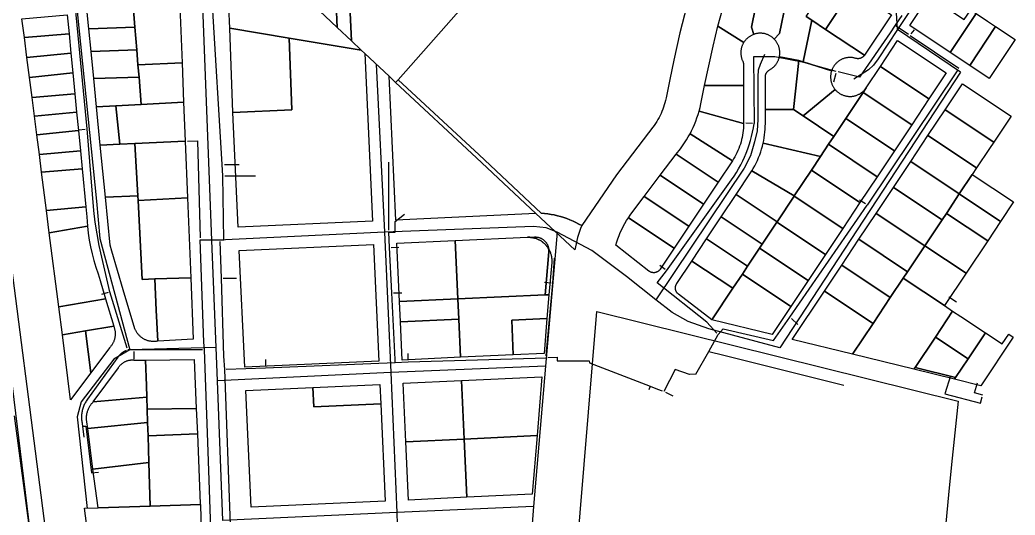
# Model space of a CAD drawing. Extents: x 1876309 to 1899261, y 443723 to 466661.
# Drawn here: x 1892107 to 1894663, y 448029 to 449301 of the extents above; entities that cross this region are included whole.
import ezdxf

# ---------------------------------------------------------------- set-up
doc = ezdxf.new("R2010")
doc.units = 0
doc.header["$MEASUREMENT"] = 0
for name, color, linetype in [('Parcels', 31, 'Continuous'), ('Roads', 7, 'Continuous'), ('Waterlines', 5, 'Continuous')]:
    doc.layers.add(name, color=color, linetype=linetype)

msp = doc.modelspace()

# ---------------------------------------------------------------- linework, layer by layer
at = {"layer": 'Parcels'}
for points in [[(1892958.5, 449246.7), (1892921.8, 449281.3), (1892918.9, 449341.3), (1892892.3, 449903.1), (1892889.4, 449965.4), (1892880.2, 450160.2), (1892916.4, 450135.8), (1892935.7, 449726.2), (1892936.5, 449710.5), (1892937, 449699.9), (1892958.5, 449246.7)], [(1893071.9, 449139.7), (1893055.3, 449156), (1892992.5, 449214.7), (1892983.7, 449223), (1892958.5, 449246.7), (1892937, 449699.9), (1892979.2, 449685.2), (1893115, 449557), (1893204.6, 449472.4), (1893292.1, 449389.5), (1893078.7, 449147), (1893071.9, 449139.7)], [(1892921.8, 449281.3), (1892633.1, 449553.8), (1892622.6, 449563.7), (1892619.8, 449623.6), (1892918.9, 449341.3), (1892921.8, 449281.3)], [(1892958.5, 449246.7), (1892983.7, 449223), (1892798.2, 449253.8), (1892646.1, 449279.1), (1892633.1, 449553.8), (1892921.8, 449281.3), (1892958.5, 449246.7)], [(1892513.2, 449437.9), (1892523.2, 449190.3), (1892410.1, 449184.8), (1892407, 449223.5), (1892402.2, 449281.9), (1892393.9, 449384.2), (1892389.9, 449432.9), (1892513.2, 449437.9)], [(1894141, 449299.7), (1894126.4, 449309.4), (1894195.7, 449413.5), (1894245.6, 449380.3), (1894176.4, 449276.2), (1894141, 449299.7)], [(1892393.9, 449384.2), (1892402.2, 449281.9), (1892284, 449277.3), (1892273.9, 449380.4), (1892393.9, 449384.2)], [(1894176.4, 449276.2), (1894245.6, 449380.3), (1894345.5, 449313.8), (1894276.4, 449209.9), (1894176.4, 449276.2)], [(1894442.6, 449361.2), (1894532.6, 449301.4), (1894549.2, 449326.4), (1894563.3, 449317), (1894496.8, 449216.9), (1894392.7, 449286.2), (1894442.6, 449361.2)], [(1892233, 449264.5), (1892118.3, 449255), (1892112.1, 449303.2), (1892228.3, 449313.9), (1892233, 449264.5)], [(1894592.5, 449297.6), (1894613.3, 449283.7), (1894546.7, 449183.7), (1894496.8, 449216.9), (1894563.3, 449317), (1894592.5, 449297.6)], [(1892402.2, 449281.9), (1892407, 449223.5), (1892289.6, 449219.7), (1892284, 449277.3), (1892402.2, 449281.9)], [(1892798.2, 449253.8), (1892805, 449069.7), (1892654.1, 449062.7), (1892646.1, 449279.1), (1892798.2, 449253.8)], [(1893899.9, 449284.4), (1893966.4, 449242.7), (1893965.5, 449241.3), (1893964.7, 449239.8), (1893963.9, 449238.3), (1893963.1, 449236.8), (1893962.5, 449235.3), (1893961.8, 449233.7), (1893961.3, 449232.1), (1893960.7, 449230.5), (1893960.3, 449228.9), (1893959.9, 449227.2), (1893959.5, 449225.6), (1893959.2, 449223.9), (1893959, 449222.3), (1893958.8, 449220.6), (1893958.7, 449218.9), (1893958.6, 449217.2), (1893958.6, 449215.5), (1893958.7, 449213.8), (1893958.8, 449212.2), (1893959, 449210.5), (1893959.2, 449208.8), (1893959.5, 449207.1), (1893959.8, 449205.5), (1893960.2, 449203.8), (1893960.7, 449202.2), (1893961.2, 449200.6), (1893961.7, 449199), (1893962.3, 449197.4), (1893963, 449195.9), (1893963.7, 449194.4), (1893964, 449193.7), (1893964.3, 449193.1), (1893964.5, 449192.5), (1893964.8, 449191.8), (1893965, 449191.1), (1893965.1, 449190.5), (1893965.3, 449189.8), (1893965.4, 449189.1), (1893965.5, 449188.4), (1893965.6, 449187.7), (1893965.7, 449187), (1893965.7, 449186.3), (1893965.7, 449185.7), (1893965.7, 449132.1), (1893865.7, 449132.1), (1893876.1, 449182.4), (1893887.4, 449233.5), (1893899.9, 449284.4)], [(1894176.4, 449276.2), (1894276.4, 449209.9), (1894276, 449209.3), (1894275.6, 449208.8), (1894275.2, 449208.2), (1894274.7, 449207.7), (1894274.3, 449207.2), (1894273.8, 449206.7), (1894273.3, 449206.2), (1894272.8, 449205.7), (1894272.2, 449205.3), (1894271.7, 449204.9), (1894271.1, 449204.5), (1894270.5, 449204.1), (1894269.9, 449203.7), (1894269.3, 449203.4), (1894268.7, 449203.1), (1894268.1, 449202.8), (1894267.5, 449202.5), (1894266.8, 449202.2), (1894266.2, 449202), (1894265.5, 449201.8), (1894264.8, 449201.6), (1894264.2, 449201.4), (1894263.5, 449201.3), (1894262.8, 449201.2), (1894262.1, 449201.1), (1894261.4, 449201), (1894260.7, 449201), (1894260, 449201), (1894259.4, 449201), (1894258.7, 449201), (1894258, 449201), (1894257.3, 449201.1), (1894256.6, 449201.2), (1894255.9, 449201.3), (1894255.2, 449201.5), (1894254.6, 449201.6), (1894253.9, 449201.8), (1894252.2, 449202.3), (1894250.6, 449202.7), (1894248.9, 449203.1), (1894247.2, 449203.4), (1894245.5, 449203.6), (1894243.7, 449203.8), (1894242, 449204), (1894240.3, 449204), (1894238.6, 449204), (1894236.8, 449204), (1894235.1, 449203.9), (1894233.4, 449203.7), (1894231.7, 449203.5), (1894230, 449203.2), (1894228.3, 449202.8), (1894226.6, 449202.4), (1894225, 449201.9), (1894223.3, 449201.4), (1894221.7, 449200.8), (1894220.1, 449200.2), (1894218.5, 449199.5), (1894216.9, 449198.8), (1894215.4, 449198), (1894213.9, 449197.1), (1894212.4, 449196.2), (1894211, 449195.3), (1894209.6, 449194.3), (1894208.2, 449193.2), (1894206.9, 449192.1), (1894205.6, 449191), (1894204.3, 449189.8), (1894203.1, 449188.6), (1894201.9, 449187.3), (1894200.8, 449186), (1894199.7, 449184.6), (1894198.7, 449183.2), (1894197.7, 449181.8), (1894196.8, 449180.4), (1894195.9, 449178.9), (1894195, 449177.4), (1894194.3, 449175.8), (1894193.5, 449174.3), (1894192.9, 449172.7), (1894192.2, 449171.1), (1894191.7, 449169.4), (1894119, 449193), (1894141, 449299.7), (1894176.4, 449276.2)], [(1894546.7, 449183.7), (1894613.3, 449283.7), (1894663.2, 449250.5), (1894596.7, 449150.4), (1894546.7, 449183.7)], [(1892237.9, 449214.8), (1892124.8, 449203.8), (1892118.3, 449255), (1892233, 449264.5), (1892237.9, 449214.8)], [(1892983.7, 449223), (1892992.5, 449214.7), (1893012.3, 448783.9), (1892667.7, 448768), (1892654.1, 449062.7), (1892805, 449069.7), (1892798.2, 449253.8), (1892983.7, 449223)], [(1894442, 449097.7), (1894317.1, 449180.8), (1894361.4, 449247.4), (1894486.3, 449164.3), (1894442, 449097.7)], [(1892242.7, 449164.6), (1892131.4, 449152.5), (1892124.8, 449203.8), (1892237.9, 449214.8), (1892242.7, 449164.6)], [(1892410.1, 449184.8), (1892412.7, 449153.6), (1892296.5, 449150.1), (1892289.6, 449219.7), (1892407, 449223.5), (1892410.1, 449184.8)], [(1894057.7, 449205.9), (1894107.6, 449196.7), (1894093.7, 449070.7), (1894021.7, 449070.7), (1894021.7, 449154.4), (1894021.7, 449155.1), (1894021.8, 449155.8), (1894021.8, 449156.5), (1894021.9, 449157.2), (1894022, 449157.9), (1894022.2, 449158.6), (1894022.3, 449159.3), (1894022.5, 449159.9), (1894022.7, 449160.6), (1894022.9, 449161.3), (1894023.2, 449161.9), (1894023.4, 449162.6), (1894023.7, 449163.2), (1894024.1, 449163.8), (1894024.4, 449164.4), (1894024.8, 449165), (1894025.1, 449165.6), (1894025.5, 449166.2), (1894026, 449166.7), (1894026.4, 449167.3), (1894026.8, 449167.8), (1894027.3, 449168.3), (1894027.8, 449168.8), (1894028.3, 449169.3), (1894028.8, 449169.7), (1894029.4, 449170.2), (1894029.9, 449170.6), (1894030.5, 449171), (1894031.1, 449171.4), (1894031.7, 449171.7), (1894032.3, 449172.1), (1894033.8, 449172.9), (1894035.3, 449173.8), (1894036.8, 449174.8), (1894038.2, 449175.8), (1894039.6, 449176.8), (1894041, 449177.9), (1894042.3, 449179.1), (1894043.5, 449180.3), (1894044.8, 449181.5), (1894046, 449182.8), (1894047.1, 449184.1), (1894048.2, 449185.5), (1894049.2, 449186.9), (1894050.2, 449188.3), (1894051.2, 449189.8), (1894052.1, 449191.3), (1894052.9, 449192.8), (1894053.7, 449194.3), (1894054.4, 449195.9), (1894055.1, 449197.5), (1894055.7, 449199.2), (1894056.3, 449200.8), (1894056.8, 449202.5), (1894057.3, 449204.2), (1894057.7, 449205.9)], [(1892523.2, 449190.3), (1892527.3, 449089.5), (1892418.4, 449083.7), (1892412.7, 449153.6), (1892410.1, 449184.8), (1892523.2, 449190.3)], [(1894093.7, 449070.7), (1894107.6, 449196.7), (1894119, 449193), (1894191.7, 449169.4), (1894191.2, 449167.8), (1894190.7, 449166.1), (1894190.3, 449164.4), (1894190, 449162.7), (1894189.7, 449161), (1894189.5, 449159.3), (1894189.4, 449157.5), (1894189.3, 449155.8), (1894189.3, 449154.1), (1894189.3, 449152.4), (1894189.4, 449150.6), (1894189.5, 449148.9), (1894189.7, 449147.2), (1894190, 449145.5), (1894190.3, 449143.8), (1894190.7, 449142.1), (1894191.1, 449140.4), (1894191.7, 449138.7), (1894192.2, 449137.1), (1894192.8, 449135.5), (1894193.5, 449133.9), (1894194.2, 449132.3), (1894195, 449130.8), (1894195.8, 449129.2), (1894196.7, 449127.7), (1894197.7, 449126.3), (1894198.6, 449124.9), (1894199.7, 449123.5), (1894200.8, 449122.1), (1894118.7, 449054.1), (1894093.7, 449070.7)], [(1894280.9, 449126.3), (1894317.1, 449180.8), (1894442, 449097.7), (1894397.7, 449031.1), (1894272.8, 449114.2), (1894280.9, 449126.3)], [(1892248, 449110.4), (1892137.9, 449101), (1892131.4, 449152.5), (1892242.7, 449164.6), (1892248, 449110.4)], [(1892418.4, 449083.7), (1892353.5, 449080.2), (1892303.6, 449077.5), (1892296.5, 449150.1), (1892412.7, 449153.6), (1892418.4, 449083.7)], [(1893071.9, 449139.7), (1893279.4, 448946.3), (1893432.5, 448803.2), (1893072.3, 448786.6), (1893055.3, 449156), (1893071.9, 449139.7)], [(1893078.7, 449147), (1893286.3, 448953.6), (1893445.9, 448804.3), (1893454.3, 448803.6), (1893462.7, 448802.5), (1893471.1, 448801.1), (1893479.4, 448799.5), (1893487.6, 448797.6), (1893495.8, 448795.4), (1893503.9, 448792.9), (1893511.9, 448790.1), (1893519.8, 448787), (1893527.6, 448783.7), (1893535.2, 448780.2), (1893542.8, 448776.3), (1893550.2, 448772.2), (1893547.1, 448764.7), (1893544.2, 448757), (1893541.7, 448749.3), (1893539.3, 448741.5), (1893537.2, 448733.6), (1893535.4, 448725.6), (1893533.9, 448717.6), (1893532.6, 448709.6), (1893432.5, 448803.2), (1893279.4, 448946.3), (1893071.9, 449139.7), (1893078.7, 449147)], [(1893851.4, 449066), (1893853.9, 449075.5), (1893856, 449085.1), (1893865.7, 449132.1), (1893965.7, 449132.1), (1893965.7, 449034.2), (1893851.4, 449066)], [(1894197.8, 449001.4), (1894118.7, 449054.1), (1894200.8, 449122.1), (1894201.9, 449120.8), (1894203.1, 449119.5), (1894204.3, 449118.3), (1894205.5, 449117.1), (1894206.8, 449116), (1894208.1, 449114.9), (1894209.5, 449113.8), (1894210.9, 449112.8), (1894212.4, 449111.9), (1894213.8, 449111), (1894215.3, 449110.1), (1894216.8, 449109.3), (1894218.4, 449108.6), (1894220, 449107.9), (1894221.6, 449107.3), (1894223.2, 449106.7), (1894224.8, 449106.1), (1894226.5, 449105.7), (1894228.2, 449105.3), (1894229.9, 449104.9), (1894231.6, 449104.6), (1894233.3, 449104.4), (1894235, 449104.2), (1894236.7, 449104.1), (1894238.4, 449104), (1894240.2, 449104), (1894241.9, 449104.1), (1894243.6, 449104.2), (1894245.3, 449104.4), (1894247, 449104.6), (1894248.7, 449104.9), (1894250.4, 449105.3), (1894252.1, 449105.7), (1894253.7, 449106.2), (1894255.4, 449106.7), (1894257, 449107.3), (1894258.6, 449107.9), (1894260.2, 449108.6), (1894261.7, 449109.4), (1894263.3, 449110.2), (1894264.8, 449111), (1894266.2, 449111.9), (1894267.7, 449112.9), (1894269.1, 449113.9), (1894270.4, 449114.9), (1894271.8, 449116), (1894273.1, 449117.2), (1894274.3, 449118.4), (1894275.5, 449119.6), (1894276.7, 449120.9), (1894277.8, 449122.2), (1894278.9, 449123.5), (1894279.9, 449124.9), (1894280.9, 449126.3), (1894272.8, 449114.2), (1894228.5, 449047.6), (1894197.8, 449001.4)], [(1894608.5, 448986.9), (1894483.6, 449070), (1894527.9, 449136.6), (1894652.8, 449053.5), (1894608.5, 448986.9)], [(1892252.5, 449063.4), (1892144, 449053.1), (1892137.9, 449101), (1892248, 449110.4), (1892252.5, 449063.4)], [(1894353.4, 448964.5), (1894228.5, 449047.6), (1894272.8, 449114.2), (1894397.7, 449031.1), (1894353.4, 448964.5)], [(1892313.2, 448979.1), (1892303.6, 449077.5), (1892353.5, 449080.2), (1892363.2, 448981.4), (1892313.2, 448979.1)], [(1892418.4, 449083.7), (1892527.3, 449089.5), (1892531.4, 448989.1), (1892402.4, 448983.2), (1892363.2, 448981.4), (1892353.5, 449080.2), (1892418.4, 449083.7)], [(1892252.5, 449063.4), (1892257.1, 449016.2), (1892150.2, 449005.4), (1892144, 449053.1), (1892252.5, 449063.4)], [(1893828.2, 449008.1), (1893832.3, 449016), (1893836.1, 449024.1), (1893839.7, 449032.3), (1893843, 449040.6), (1893846.1, 449049), (1893848.9, 449057.5), (1893851.4, 449066), (1893965.7, 449034.2), (1893965.6, 449028.2), (1893965.3, 449022.3), (1893964.8, 449016.4), (1893964.1, 449010.5), (1893963.2, 449004.6), (1893962, 448998.8), (1893960.7, 448993), (1893959.2, 448987.3), (1893957.5, 448981.6), (1893955.6, 448975.9), (1893953.5, 448970.4), (1893951.2, 448964.9), (1893948.7, 448959.5), (1893946, 448954.2), (1893943.2, 448949), (1893940.1, 448943.9), (1893936.9, 448938.9), (1893828.2, 449008.1)], [(1894016.1, 448983.7), (1894017.6, 448990.8), (1894018.8, 448997.9), (1894019.9, 449005.1), (1894020.7, 449012.4), (1894021.3, 449019.6), (1894021.6, 449026.9), (1894021.7, 449034.2), (1894021.7, 449070.7), (1894093.7, 449070.7), (1894118.7, 449054.1), (1894197.8, 449001.4), (1894184.2, 448981), (1894163.7, 448950.1), (1894016.1, 448983.7)], [(1894197.8, 449001.4), (1894228.5, 449047.6), (1894353.4, 448964.5), (1894309.1, 448897.9), (1894184.2, 448981), (1894197.8, 449001.4)], [(1894597.4, 448970.3), (1894564.2, 448920.3), (1894439.3, 449003.4), (1894483.6, 449070), (1894608.5, 448986.9), (1894597.4, 448970.3)], [(1892262.1, 448964.6), (1892156.7, 448954.5), (1892150.2, 449005.4), (1892257.1, 449016.2), (1892262.1, 448964.6)], [(1893828.2, 449008.1), (1893936.9, 448938.9), (1893900.5, 448884.1), (1893793, 448955.6), (1893803.6, 448969.6), (1893809, 448977), (1893814.2, 448984.5), (1893819.1, 448992.2), (1893823.8, 449000.1), (1893828.2, 449008.1)], [(1894553.1, 448903.7), (1894519.9, 448853.7), (1894395, 448936.8), (1894439.3, 449003.4), (1894564.2, 448920.3), (1894553.1, 448903.7)], [(1892313.2, 448979.1), (1892363.2, 448981.4), (1892402.4, 448983.2), (1892409.5, 448848.7), (1892326.3, 448845.2), (1892313.2, 448979.1)], [(1892402.4, 448983.2), (1892531.4, 448989.1), (1892537.2, 448843.2), (1892410.2, 448836.8), (1892409.5, 448848.7), (1892402.4, 448983.2)], [(1894163.7, 448950.1), (1894139.9, 448914.3), (1894096.1, 448848.5), (1893986.7, 448912.7), (1893990.7, 448919.3), (1893994.4, 448926), (1893998, 448932.9), (1894001.3, 448939.8), (1894004.4, 448946.9), (1894007.2, 448954.1), (1894009.8, 448961.4), (1894012.1, 448968.7), (1894014.2, 448976.2), (1894016.1, 448983.7), (1894163.7, 448950.1)], [(1894163.7, 448950.1), (1894184.2, 448981), (1894309.1, 448897.9), (1894264.8, 448831.3), (1894139.9, 448914.3), (1894163.7, 448950.1)], [(1892262.1, 448964.6), (1892266.6, 448917.9), (1892162.4, 448909.3), (1892156.7, 448954.5), (1892262.1, 448964.6)], [(1893900.5, 448884.1), (1893862.8, 448827.5), (1893751.9, 448901.4), (1893793, 448955.6), (1893900.5, 448884.1)], [(1894486.7, 448803.7), (1894475.6, 448787.1), (1894350.7, 448870.2), (1894395, 448936.8), (1894519.9, 448853.7), (1894486.7, 448803.7)], [(1892266.6, 448917.9), (1892276, 448820.6), (1892174.9, 448811.4), (1892162.4, 448909.3), (1892266.6, 448917.9)], [(1893862.8, 448827.5), (1893825.2, 448770.9), (1893710.7, 448847.1), (1893751.9, 448901.4), (1893862.8, 448827.5)], [(1893946.4, 448852), (1893983.6, 448907.9), (1893986.7, 448912.7), (1894096.1, 448848.5), (1894095.6, 448847.7), (1894051.8, 448781.9), (1893946.4, 448852)], [(1894264.8, 448831.3), (1894220.4, 448764.7), (1894095.6, 448847.7), (1894096.1, 448848.5), (1894139.9, 448914.3), (1894264.8, 448831.3)], [(1894626, 448783.1), (1894519.9, 448853.7), (1894553.1, 448903.7), (1894659.3, 448833), (1894626, 448783.1)], [(1894431.3, 448720.5), (1894306.4, 448803.6), (1894350.7, 448870.2), (1894475.6, 448787.1), (1894431.3, 448720.5)], [(1892460.7, 448475.5), (1892458.9, 448475.2), (1892457.1, 448474.9), (1892455.3, 448474.7), (1892453.5, 448474.6), (1892451.7, 448474.5), (1892449.9, 448474.5), (1892448.1, 448474.5), (1892446.3, 448474.7), (1892444.5, 448474.8), (1892442.7, 448475.1), (1892440.9, 448475.4), (1892439.2, 448475.7), (1892437.4, 448476.2), (1892435.7, 448476.6), (1892433.9, 448477.2), (1892432.2, 448477.8), (1892430.5, 448478.5), (1892428.9, 448479.2), (1892427.2, 448480), (1892425.6, 448480.8), (1892424.1, 448481.7), (1892422.5, 448482.6), (1892421, 448483.6), (1892419.5, 448484.7), (1892418.1, 448485.8), (1892416.7, 448486.9), (1892415.4, 448488.1), (1892414, 448489.4), (1892412.8, 448490.7), (1892411.5, 448492), (1892410.4, 448493.4), (1892409.2, 448494.8), (1892408.2, 448496.2), (1892407.1, 448497.7), (1892406.2, 448499.3), (1892405.2, 448500.8), (1892404.4, 448502.4), (1892403.6, 448504), (1892402.8, 448505.7), (1892402.1, 448507.3), (1892372.3, 448607.6), (1892342.9, 448706.8), (1892338.4, 448722), (1892326.3, 448845.2), (1892409.5, 448848.7), (1892410.2, 448836.8), (1892421, 448634.2), (1892453.2, 448635.3), (1892457, 448555.4), (1892460.7, 448475.5)], [(1892537.2, 448843.2), (1892545.5, 448638.4), (1892453.2, 448635.3), (1892421, 448634.2), (1892410.2, 448836.8), (1892537.2, 448843.2)], [(1893787.5, 448714.3), (1893669.9, 448792.5), (1893674.1, 448798.7), (1893678.6, 448804.7), (1893710.7, 448847.1), (1893825.2, 448770.9), (1893787.5, 448714.3)], [(1893908.2, 448794.6), (1893946.4, 448852), (1894051.8, 448781.9), (1894051.2, 448781.1), (1894013.6, 448724.5), (1893908.2, 448794.6)], [(1894176.1, 448698.1), (1894051.2, 448781.1), (1894051.8, 448781.9), (1894095.6, 448847.7), (1894220.4, 448764.7), (1894176.1, 448698.1)], [(1894592.8, 448733.1), (1894486.7, 448803.7), (1894519.9, 448853.7), (1894626, 448783.1), (1894592.8, 448733.1)], [(1892276, 448820.6), (1892278.5, 448794.6), (1892279.3, 448782.7), (1892280.3, 448770.8), (1892182.3, 448754), (1892174.9, 448811.4), (1892276, 448820.6)], [(1893669.9, 448792.5), (1893787.5, 448714.3), (1893751.5, 448660.2), (1893751.1, 448659.6), (1893750.7, 448659.1), (1893750.3, 448658.5), (1893749.8, 448658), (1893749.4, 448657.5), (1893748.9, 448657), (1893748.4, 448656.5), (1893747.9, 448656.1), (1893747.4, 448655.6), (1893746.8, 448655.2), (1893746.3, 448654.8), (1893745.7, 448654.4), (1893745.1, 448654.1), (1893744.5, 448653.7), (1893743.9, 448653.4), (1893743.3, 448653.1), (1893742.7, 448652.8), (1893742, 448652.6), (1893741.4, 448652.3), (1893740.7, 448652.1), (1893740.1, 448651.9), (1893739.4, 448651.8), (1893738.7, 448651.6), (1893738.1, 448651.5), (1893737.4, 448651.4), (1893736.7, 448651.3), (1893736, 448651.3), (1893735.3, 448651.3), (1893734.6, 448651.2), (1893734, 448651.3), (1893733.3, 448651.3), (1893732.6, 448651.4), (1893731.9, 448651.5), (1893731.2, 448651.6), (1893730.6, 448651.7), (1893729.9, 448651.9), (1893729.2, 448652.1), (1893728.6, 448652.3), (1893727.9, 448652.5), (1893727.3, 448652.7), (1893726.7, 448653), (1893726, 448653.3), (1893725.4, 448653.6), (1893724.8, 448654), (1893724.2, 448654.3), (1893723.7, 448654.7), (1893723.1, 448655.1), (1893722.5, 448655.5), (1893637.5, 448721.9), (1893640, 448730.2), (1893642.7, 448738.5), (1893645.8, 448746.6), (1893649.1, 448754.6), (1893652.8, 448762.4), (1893656.7, 448770.2), (1893660.8, 448777.8), (1893665.2, 448785.2), (1893669.9, 448792.5)], [(1894006.9, 448714.5), (1893975.9, 448667.9), (1893870.5, 448738), (1893908.2, 448794.6), (1894013.6, 448724.5), (1894006.9, 448714.5)], [(1894387, 448653.9), (1894262.1, 448737), (1894306.4, 448803.6), (1894431.3, 448720.5), (1894387, 448653.9)], [(1894475.6, 448787.1), (1894486.7, 448803.7), (1894592.8, 448733.1), (1894537.4, 448649.9), (1894431.3, 448720.5), (1894475.6, 448787.1)], [(1892326.9, 448584.5), (1892206.5, 448563.9), (1892182.3, 448754), (1892280.3, 448770.8), (1892282.4, 448753), (1892285.1, 448735.2), (1892288.5, 448717.6), (1892292.4, 448700.1), (1892297, 448682.7), (1892302.1, 448665.5), (1892307.9, 448648.5), (1892313.1, 448631), (1892326.9, 448584.5)], [(1894131.8, 448631.4), (1894006.9, 448714.5), (1894013.6, 448724.5), (1894051.2, 448781.1), (1894176.1, 448698.1), (1894131.8, 448631.4)], [(1893465.2, 448712.1), (1893465.3, 448710.9), (1893465.4, 448709.8), (1893465.4, 448708.6), (1893465.4, 448707.4), (1893465.4, 448706.2), (1893465.3, 448705), (1893455.8, 448594.1), (1893231.7, 448583.8), (1893224.9, 448733.6), (1893410.4, 448742.1), (1893412.4, 448742.2), (1893414.5, 448742.2), (1893416.5, 448742.1), (1893418.6, 448741.9), (1893420.6, 448741.7), (1893422.7, 448741.4), (1893424.7, 448741.1), (1893426.7, 448740.6), (1893428.7, 448740.1), (1893430.7, 448739.6), (1893432.6, 448738.9), (1893434.5, 448738.2), (1893436.4, 448737.5), (1893438.3, 448736.7), (1893440.2, 448735.8), (1893442, 448734.8), (1893443.8, 448733.8), (1893445.5, 448732.7), (1893447.2, 448731.6), (1893448.9, 448730.4), (1893450.5, 448729.1), (1893452.1, 448727.8), (1893453.6, 448726.5), (1893455.1, 448725.1), (1893456.6, 448723.6), (1893458, 448722.1), (1893459.3, 448720.5), (1893460.6, 448718.9), (1893461.8, 448717.3), (1893463, 448715.6), (1893464.1, 448713.9), (1893465.2, 448712.1)], [(1893410.4, 448742.1), (1893428.8, 448743), (1893430, 448743), (1893431.2, 448743), (1893432.4, 448743), (1893433.7, 448742.9), (1893434.9, 448742.7), (1893436.1, 448742.5), (1893437.3, 448742.3), (1893438.5, 448742.1), (1893439.7, 448741.8), (1893440.8, 448741.4), (1893442, 448741), (1893443.1, 448740.6), (1893444.3, 448740.1), (1893445.4, 448739.6), (1893446.5, 448739.1), (1893447.5, 448738.5), (1893448.6, 448737.9), (1893449.6, 448737.3), (1893450.6, 448736.6), (1893451.6, 448735.8), (1893452.6, 448735.1), (1893453.5, 448734.3), (1893454.4, 448733.5), (1893455.3, 448732.6), (1893456.1, 448731.7), (1893456.9, 448730.8), (1893457.7, 448729.9), (1893458.5, 448728.9), (1893459.2, 448727.9), (1893459.9, 448726.9), (1893460.5, 448725.9), (1893461.1, 448724.8), (1893461.7, 448723.7), (1893462.2, 448722.6), (1893462.7, 448721.5), (1893463.1, 448720.4), (1893463.5, 448719.2), (1893463.9, 448718.1), (1893464.2, 448716.9), (1893464.5, 448715.7), (1893464.8, 448714.5), (1893465, 448713.3), (1893465.2, 448712.1), (1893464.1, 448713.9), (1893463, 448715.6), (1893461.8, 448717.3), (1893460.6, 448718.9), (1893459.3, 448720.5), (1893458, 448722.1), (1893456.6, 448723.6), (1893455.1, 448725.1), (1893453.6, 448726.5), (1893452.1, 448727.8), (1893450.5, 448729.1), (1893448.9, 448730.4), (1893447.2, 448731.6), (1893445.5, 448732.7), (1893443.8, 448733.8), (1893442, 448734.8), (1893440.2, 448735.8), (1893438.3, 448736.7), (1893436.4, 448737.5), (1893434.5, 448738.2), (1893432.6, 448738.9), (1893430.7, 448739.6), (1893428.7, 448740.1), (1893426.7, 448740.6), (1893424.7, 448741.1), (1893422.7, 448741.4), (1893420.6, 448741.7), (1893418.6, 448741.9), (1893416.5, 448742.1), (1893414.5, 448742.2), (1893412.4, 448742.2), (1893410.4, 448742.1)], [(1893015.1, 448723.9), (1893028.9, 448424.3), (1892684.2, 448408.4), (1892670.4, 448708.1), (1893015.1, 448723.9)], [(1893224.9, 448733.6), (1893231.7, 448583.8), (1893081.9, 448576.9), (1893075, 448726.7), (1893224.9, 448733.6)], [(1893962.6, 448647.9), (1893938.2, 448611.2), (1893832.8, 448681.3), (1893870.5, 448738), (1893975.9, 448667.9), (1893962.6, 448647.9)], [(1893975.9, 448667.9), (1894006.9, 448714.5), (1894131.8, 448631.4), (1894087.5, 448564.8), (1893962.6, 448647.9), (1893975.9, 448667.9)], [(1894375.9, 448637.2), (1894342.7, 448587.3), (1894217.8, 448670.4), (1894262.1, 448737), (1894387, 448653.9), (1894375.9, 448637.2)], [(1894387, 448653.9), (1894431.3, 448720.5), (1894537.4, 448649.9), (1894482, 448566.6), (1894375.9, 448637.2), (1894387, 448653.9)], [(1893465.2, 448712.1), (1893466.1, 448710.3), (1893467.1, 448708.5), (1893467.9, 448706.7), (1893468.7, 448704.8), (1893469.4, 448703), (1893470.1, 448701), (1893470.7, 448699.1), (1893471.2, 448697.2), (1893471.7, 448695.2), (1893472.1, 448693.2), (1893472.5, 448691.2), (1893472.7, 448689.2), (1893472.9, 448687.2), (1893473.1, 448685.2), (1893473.1, 448683.2), (1893473.1, 448681.1), (1893473.1, 448679.1), (1893472.9, 448677.1), (1893465.9, 448594.5), (1893455.8, 448594.1), (1893465.3, 448705), (1893465.4, 448706.2), (1893465.4, 448707.4), (1893465.4, 448708.6), (1893465.4, 448709.8), (1893465.3, 448710.9), (1893465.2, 448712.1)], [(1893832.8, 448681.3), (1893938.2, 448611.2), (1893884.2, 448530), (1893798.4, 448596.2), (1893797.9, 448596.7), (1893797.4, 448597.1), (1893796.8, 448597.6), (1893796.4, 448598.1), (1893795.9, 448598.6), (1893795.4, 448599.1), (1893795, 448599.6), (1893794.6, 448600.2), (1893794.2, 448600.8), (1893793.8, 448601.4), (1893793.4, 448601.9), (1893793.1, 448602.6), (1893792.8, 448603.2), (1893792.5, 448603.8), (1893792.2, 448604.4), (1893792, 448605.1), (1893791.7, 448605.7), (1893791.5, 448606.4), (1893791.3, 448607.1), (1893791.2, 448607.8), (1893791, 448608.4), (1893790.9, 448609.1), (1893790.8, 448609.8), (1893790.8, 448610.5), (1893790.7, 448611.2), (1893790.7, 448611.9), (1893790.7, 448612.6), (1893790.8, 448613.3), (1893790.8, 448614), (1893790.9, 448614.7), (1893791, 448615.4), (1893791.1, 448616), (1893791.3, 448616.7), (1893791.5, 448617.4), (1893791.7, 448618.1), (1893791.9, 448618.7), (1893792.1, 448619.4), (1893792.4, 448620), (1893792.7, 448620.6), (1893793, 448621.3), (1893793.3, 448621.9), (1893793.7, 448622.5), (1893794.1, 448623.1), (1893832.8, 448681.3)], [(1894298.3, 448520.7), (1894173.5, 448603.7), (1894217.8, 448670.4), (1894342.7, 448587.3), (1894298.3, 448520.7)], [(1892460.7, 448475.5), (1892457, 448555.4), (1892453.2, 448635.3), (1892545.5, 448638.4), (1892551.9, 448480.7), (1892460.7, 448475.5)], [(1893962.6, 448647.9), (1894087.5, 448564.8), (1894039.1, 448492.1), (1893884.2, 448530), (1893938.2, 448611.2), (1893962.6, 448647.9)], [(1894406.2, 448407.5), (1894403.3, 448403.1), (1894245.7, 448441.6), (1894298.3, 448520.7), (1894342.7, 448587.3), (1894375.9, 448637.2), (1894482, 448566.6), (1894502.8, 448552.8), (1894458.6, 448486.1), (1894406.2, 448407.5)], [(1893234.1, 448531.8), (1893231.7, 448583.8), (1893455.8, 448594.1), (1893465.9, 448594.5), (1893460.7, 448533.2), (1893370.1, 448529), (1893374.1, 448440.1), (1893238.6, 448433.9), (1893234.1, 448531.8)], [(1894245.7, 448441.6), (1894090.8, 448479.5), (1894173.5, 448603.7), (1894298.3, 448520.7), (1894245.7, 448441.6)], [(1892347.8, 448514), (1892275, 448501.6), (1892215.8, 448491.4), (1892206.5, 448563.9), (1892326.9, 448584.5), (1892347.8, 448514)], [(1893084.3, 448524.9), (1893081.9, 448576.9), (1893231.7, 448583.8), (1893234.1, 448531.8), (1893084.3, 448524.9)], [(1893534.9, 447899.7), (1893588.5, 448551.5), (1894516.6, 448320.9), (1894510, 448256.2), (1894500.2, 448158.9), (1894492.3, 448080.8), (1894484.9, 448008), (1894486.7, 447996), (1894498.9, 447916.8), (1894509.8, 447845.7), (1894519.8, 447780.3), (1893927.2, 447647.3), (1893794.2, 447624.2), (1893731.8, 447819.8), (1893534.9, 447899.7)], [(1894542.6, 448430.2), (1894458.6, 448486.1), (1894502.8, 448552.8), (1894523.7, 448538.9), (1894586.9, 448496.8), (1894542.6, 448430.2)], [(1892347.8, 448514), (1892349.1, 448509.7), (1892349.6, 448508), (1892350.1, 448506.3), (1892350.5, 448504.5), (1892350.8, 448502.8), (1892351.1, 448501), (1892351.3, 448499.3), (1892351.4, 448497.5), (1892351.5, 448495.7), (1892351.5, 448493.9), (1892351.5, 448492.1), (1892351.3, 448490.4), (1892351.2, 448488.6), (1892351, 448486.8), (1892350.7, 448485.1), (1892350.3, 448483.3), (1892349.9, 448481.6), (1892349.4, 448479.9), (1892348.9, 448478.2), (1892348.3, 448476.5), (1892347.7, 448474.8), (1892346.9, 448473.2), (1892346.2, 448471.6), (1892345.4, 448470), (1892344.5, 448468.5), (1892343.6, 448466.9), (1892342.6, 448465.5), (1892341.5, 448464), (1892340.5, 448462.6), (1892339.3, 448461.2), (1892338.2, 448459.9), (1892336.9, 448458.6), (1892288.8, 448393.8), (1892275, 448501.6), (1892347.8, 448514)], [(1893084.3, 448524.9), (1893234.1, 448531.8), (1893238.6, 448433.9), (1893088.8, 448427), (1893084.3, 448524.9)], [(1893374.1, 448440.1), (1893370.1, 448529), (1893460.7, 448533.2), (1893453.1, 448443.8), (1893374.1, 448440.1)], [(1892215.8, 448491.4), (1892275, 448501.6), (1892288.8, 448393.8), (1892237.1, 448324.5), (1892215.8, 448491.4)], [(1894510.4, 448381.9), (1894406.2, 448407.5), (1894458.6, 448486.1), (1894542.6, 448430.2), (1894510.4, 448381.9)], [(1894658.6, 448485.8), (1894575.5, 448360.8), (1894507.5, 448377.4), (1894510.4, 448381.9), (1894542.6, 448430.2), (1894586.9, 448496.8), (1894630, 448468.2), (1894646.8, 448493.6), (1894658.6, 448485.8)], [(1892429.5, 448426.8), (1892431.7, 448361.6), (1892432.7, 448331.2), (1892295.1, 448319.4), (1892359.7, 448406.7), (1892360.4, 448407.9), (1892361.2, 448409.1), (1892362, 448410.3), (1892362.8, 448411.4), (1892363.7, 448412.5), (1892364.7, 448413.6), (1892365.6, 448414.6), (1892366.6, 448415.6), (1892367.6, 448416.6), (1892368.7, 448417.5), (1892369.8, 448418.4), (1892370.9, 448419.3), (1892372.1, 448420.1), (1892373.3, 448420.9), (1892374.5, 448421.6), (1892375.7, 448422.3), (1892377, 448422.9), (1892378.3, 448423.6), (1892379.6, 448424.1), (1892380.9, 448424.6), (1892382.2, 448425.1), (1892383.6, 448425.5), (1892384.9, 448425.9), (1892386.3, 448426.2), (1892387.7, 448426.5), (1892389.1, 448426.8), (1892390.5, 448426.9), (1892391.9, 448427.1), (1892393.3, 448427.2), (1892394.7, 448427.2), (1892396.2, 448427.2), (1892397.6, 448427.1), (1892399, 448427), (1892400.4, 448426.9), (1892401.8, 448426.7), (1892403.2, 448426.4), (1892429.5, 448426.8)], [(1892429.5, 448426.8), (1892554.5, 448428.5), (1892559.9, 448302.3), (1892433.6, 448301), (1892432.7, 448331.2), (1892431.7, 448361.6), (1892429.5, 448426.8)], [(1894406.2, 448407.5), (1894510.4, 448381.9), (1894507.5, 448377.4), (1894403.3, 448403.1), (1894406.2, 448407.5)], [(1893435.1, 448232.7), (1893248.3, 448224.1), (1893241.4, 448374), (1893447.9, 448383.5), (1893435.1, 448232.7)], [(1892859.3, 448356.4), (1892861.6, 448306.5), (1893033.9, 448314.4), (1893045.4, 448064.6), (1892700.8, 448048.8), (1892687, 448348.5), (1892859.3, 448356.4)], [(1892859.3, 448356.4), (1893031.6, 448364.3), (1893033.9, 448314.4), (1892861.6, 448306.5), (1892859.3, 448356.4)], [(1893098.4, 448217.2), (1893091.6, 448367.1), (1893241.4, 448374), (1893248.3, 448224.1), (1893098.4, 448217.2)], [(1892433.6, 448301), (1892434.8, 448266.9), (1892280.9, 448251.3), (1892278.8, 448267.8), (1892278.5, 448269.8), (1892278.2, 448271.8), (1892278.1, 448273.8), (1892278, 448275.8), (1892277.9, 448277.8), (1892277.9, 448279.8), (1892278, 448281.8), (1892278.2, 448283.8), (1892278.4, 448285.8), (1892278.8, 448287.8), (1892279.1, 448289.8), (1892279.6, 448291.7), (1892280.1, 448293.7), (1892280.6, 448295.6), (1892281.3, 448297.5), (1892282, 448299.4), (1892282.8, 448301.2), (1892283.6, 448303.1), (1892284.5, 448304.9), (1892285.4, 448306.6), (1892286.4, 448308.4), (1892287.5, 448310.1), (1892288.6, 448311.7), (1892289.8, 448313.3), (1892291.1, 448314.9), (1892292.4, 448316.4), (1892293.7, 448317.9), (1892295.1, 448319.4), (1892432.7, 448331.2), (1892433.6, 448301)], [(1892562.6, 448237.4), (1892435.9, 448232.3), (1892434.8, 448266.9), (1892433.6, 448301), (1892559.9, 448302.3), (1892562.6, 448237.4)], [(1892435.9, 448232.3), (1892438.1, 448163.7), (1892294.5, 448146.9), (1892280.9, 448251.3), (1892434.8, 448266.9), (1892435.9, 448232.3)], [(1892562.6, 448237.4), (1892570.2, 448058), (1892570.3, 448055.5), (1892441.7, 448051.5), (1892438.1, 448163.7), (1892435.9, 448232.3), (1892562.6, 448237.4)], [(1893248.3, 448224.1), (1893435.1, 448232.7), (1893422.3, 448082), (1893255.2, 448074.3), (1893248.3, 448224.1)], [(1893098.4, 448217.2), (1893248.3, 448224.1), (1893255.2, 448074.3), (1893105.3, 448067.4), (1893098.4, 448217.2)], [(1892438.1, 448163.7), (1892441.7, 448051.5), (1892307.5, 448047.4), (1892294.5, 448146.9), (1892438.1, 448163.7)], [(1892441.7, 448051.5), (1892570.3, 448055.5), (1892572.7, 447986.2), (1892573.2, 447916.9), (1892287.7, 447929), (1892272.7, 448046.3), (1892307.5, 448047.4), (1892441.7, 448051.5)]]:
    msp.add_lwpolyline(points, close=True, dxfattribs=at)
for points in [[(1893820.4, 449337), (1893802.4, 449267.5), (1893786.7, 449197.4), (1893776.3, 449147.1), (1893766.6, 449100.1), (1893765.2, 449093.8), (1893763.6, 449087.7), (1893762, 449082.1), (1893760.1, 449076.5), (1893758.2, 449071.1), (1893756, 449065.7), (1893753.7, 449060.3), (1893751.2, 449055.1), (1893748.5, 449049.9), (1893745.6, 449044.7), (1893742.6, 449039.6), (1893739.4, 449034.5), (1893736, 449029.6), (1893732.5, 449024.8), (1893721.9, 449010.8), (1893680.7, 448956.5), (1893639.6, 448902.3), (1893550.2, 448772.2), (1893550.2, 448772.2), (1893542.8, 448776.3), (1893535.2, 448780.2), (1893527.6, 448783.7), (1893519.8, 448787), (1893511.9, 448790.1), (1893503.9, 448792.9), (1893495.8, 448795.4), (1893487.6, 448797.6), (1893479.4, 448799.5), (1893471.1, 448801.1), (1893462.7, 448802.5), (1893454.3, 448803.6), (1893445.9, 448804.3), (1893286.3, 448953.6), (1893078.7, 449147), (1893292.1, 449389.5)], [(1894007.7, 449388.4), (1893985.8, 449282.3), (1893992.4, 449263.4), (1893990.8, 449262.8), (1893989.2, 449262.2), (1893987.7, 449261.5), (1893986.1, 449260.8), (1893984.6, 449260), (1893983.2, 449259.2), (1893981.7, 449258.3), (1893980.3, 449257.3), (1893978.9, 449256.3), (1893977.6, 449255.3), (1893976.3, 449254.2), (1893975, 449253.1), (1893973.8, 449252), (1893972.6, 449250.7), (1893971.4, 449249.5), (1893970.3, 449248.2), (1893969.3, 449246.9), (1893968.3, 449245.5), (1893967.3, 449244.2), (1893966.4, 449242.7), (1893966.4, 449242.7), (1893899.9, 449284.4), (1893913.3, 449333.5)], [(1894074.4, 449344.1), (1894058.2, 449265.7), (1894044.1, 449251.5), (1894042.9, 449252.7), (1894041.6, 449253.9), (1894040.3, 449255), (1894039, 449256.1), (1894037.6, 449257.1), (1894036.2, 449258), (1894034.8, 449259), (1894033.4, 449259.8), (1894031.9, 449260.6), (1894030.4, 449261.4), (1894028.8, 449262.1), (1894027.2, 449262.8), (1894025.7, 449263.4), (1894024.1, 449263.9), (1894022.4, 449264.4), (1894020.8, 449264.9), (1894019.1, 449265.3), (1894017.5, 449265.6), (1894015.8, 449265.8), (1894014.1, 449266), (1894012.4, 449266.2), (1894010.7, 449266.3), (1894009, 449266.3), (1894007.3, 449266.3), (1894005.6, 449266.2), (1894003.9, 449266.1), (1894002.3, 449265.9), (1894000.6, 449265.6), (1893998.9, 449265.3), (1893997.3, 449264.9), (1893995.6, 449264.5), (1893994, 449264), (1893992.4, 449263.4), (1893985.8, 449282.3), (1894007.7, 449388.4)], [(1894126.4, 449309.4), (1894141, 449299.7), (1894119, 449193), (1894107.6, 449196.7), (1894057.7, 449205.9), (1894058, 449207.6), (1894058.2, 449209.3), (1894058.5, 449211), (1894058.6, 449212.7), (1894058.7, 449214.4), (1894058.7, 449216.1), (1894058.7, 449217.8), (1894058.6, 449219.5), (1894058.5, 449221.2), (1894058.3, 449222.9), (1894058, 449224.6), (1894057.7, 449226.3), (1894057.3, 449228), (1894056.9, 449229.6), (1894056.4, 449231.3), (1894055.9, 449232.9), (1894055.3, 449234.5), (1894054.6, 449236.1), (1894053.9, 449237.6), (1894053.1, 449239.2), (1894052.3, 449240.7), (1894051.4, 449242.1), (1894050.5, 449243.6), (1894049.6, 449245), (1894048.6, 449246.4), (1894047.5, 449247.7), (1894046.4, 449249), (1894045.2, 449250.3), (1894044.1, 449251.5), (1894058.2, 449265.7), (1894074.4, 449344.1)]]:
    msp.add_lwpolyline(points, dxfattribs=at)
at = {"layer": 'Roads'}
for p, q in [((1892538.4, 450292.5), (1892599.3, 448733.7)), ((1894557.5, 449568.6), (1894361.1, 449276.3)), ((1894523.3, 449166.6), (1894361.1, 449276.3)), ((1893022.2, 449186.9), (1893043.7, 448755.3)), ((1894523.3, 449166.6), (1894059.2, 448458.6)), ((1893043.7, 448755.3), (1892599.3, 448733.7)), ((1893043.7, 448755.3), (1893059.2, 448394.5)), ((1893486.9, 448755.3), (1893456.7, 448411.6)), ((1892599.3, 448733.7), (1892610, 448459.4)), ((1892610, 448459.4), (1892389.1, 448452.8)), ((1892610, 448459.4), (1892613.4, 448373.2)), ((1893456.7, 448411.6), (1893059.2, 448394.5)), ((1893456.7, 448411.6), (1893426.4, 448051.1)), ((1893059.2, 448394.5), (1892613.4, 448373.2)), ((1893059.2, 448394.5), (1893075.3, 448035.7)), ((1892613.4, 448373.2), (1892627.1, 448014.9)), ((1893426.4, 448051.1), (1893075.3, 448035.7)), ((1893075.3, 448035.7), (1892627.1, 448014.9))]:
    msp.add_line(p, q, dxfattribs=at)
for points in [[(1892189.5, 450302), (1892195.2, 449902.7), (1892303.9, 448834.9), (1892312.1, 448739.4), (1892389.1, 448452.8)], [(1894361.1, 449276.3), (1894358.7, 449318.4), (1894119.8, 449479)], [(1894361.1, 449276.3), (1894311.1, 449200.4), (1894299.4, 449184.6), (1894286.7, 449172.3), (1894248.7, 449148)], [(1894019.8, 449211.3), (1894008.5, 449185.6), (1894003.5, 449171.2), (1894002.4, 449155.2), (1894002.4, 449045.1), (1894000.4, 449015.4), (1893994.2, 448987.7), (1893983.9, 448951.7), (1893967.5, 448919.9), (1893740.7, 448581.2)], [(1892031.7, 448803), (1892277.9, 446794), (1892280.5, 446758), (1892280.9, 446726.2), (1892278.3, 446698.1), (1892275.3, 446673.4), (1892266.6, 446604.5), (1892256.2, 446534.2), (1892248.3, 446471.7), (1892240.5, 446406.6), (1892235.3, 446344.1), (1892232.7, 446284.2), (1892237.9, 446195.6), (1892248.6, 446103), (1892262.4, 446000.8), (1892283.5, 445911.4), (1892306.8, 445837.6), (1892315, 445780.7), (1892311.3, 445726), (1892297.7, 445676.8), (1892274.9, 445632.7)], [(1893486.9, 448755.3), (1893458.6, 448766.2), (1893426.5, 448770.2), (1893043.7, 448755.3)], [(1893740.7, 448581.2), (1893665.1, 448641.1), (1893576, 448707.9), (1893486.9, 448755.3)], [(1894059.2, 448458.6), (1893876.7, 448507.5), (1893823.5, 448525.7), (1893782, 448549.3), (1893740.7, 448581.2)], [(1892389.1, 448452.8), (1892347.9, 448429.3), (1892263.8, 448319.6), (1892253.9, 448280.7), (1892279.8, 448046)], [(1893426.4, 448051.1), (1893405.3, 447784.3), (1893044.8, 447363.5), (1893011.4, 447359.7)], [(1893075.3, 448035.7), (1893076.1, 448004.1), (1893075, 447960.8), (1893066.7, 447913.1), (1893046.9, 447864.2), (1893016.8, 447815.4), (1892971.8, 447765.7), (1892776.3, 447591.6)]]:
    msp.add_lwpolyline(points, dxfattribs=at)
at = {"layer": 'Waterlines', "color": 5}
for p, q in [((1892279.5, 449020.6), (1892232.9, 449510.1)), ((1892626.2, 448929.2), (1892601.5, 449338.3)), ((1894372.4, 449312), (1894355.3, 449287.3)), ((1894355.3, 449287.3), (1894341.9, 449267.7)), ((1894355.3, 449287.3), (1894389.7, 449263.6)), ((1894393.7, 449260.9), (1894519, 449176.6)), ((1894396.6, 449264.6), (1894405, 449275)), ((1894120.9, 449191), (1894045.9, 449205.5)), ((1894203.6, 449168), (1894120.9, 449191)), ((1894202.4, 449163.2), (1894197, 449141)), ((1894516.4, 449172.7), (1894283, 448825)), ((1893988.3, 449034.6), (1893971.6, 449035.4)), ((1892258.2, 449018.6), (1892274.6, 449020.1)), ((1892536.9, 448989.1), (1892562.8, 448990.2)), ((1892562.8, 448990.2), (1892569.9, 448740.6)), ((1892628, 448900), (1892626.2, 448929.2)), ((1892632.5, 448929.3), (1892670.1, 448929.3)), ((1893054.7, 448885.4), (1893054.7, 448935.4)), ((1892633, 448900), (1892664, 448900)), ((1892664, 448900), (1892712, 448900)), ((1893054.8, 448760.6), (1893054.7, 448885.4)), ((1894085, 448537), (1894283, 448825)), ((1894278.9, 448827.8), (1894263.9, 448837.8)), ((1893070.5, 448782.7), (1893094.7, 448801.4)), ((1893056, 448715.7), (1893054.8, 448755.7)), ((1892579, 448473), (1892570, 448736)), ((1892570, 448736), (1892620, 448736)), ((1892620.3, 448731.4), (1892624, 448637.3)), ((1893061.9, 448599.8), (1893056, 448715.7)), ((1893060.6, 448715.9), (1893080.2, 448716.7)), ((1893476, 448624), (1893480, 448689)), ((1893764.2, 448659.2), (1893751, 448670)), ((1892624, 448637.3), (1892630, 448437)), ((1892628.9, 448637.3), (1892663.2, 448637.3)), ((1893471.2, 448624.5), (1893454, 448626.1)), ((1893458.4, 448437.8), (1893476, 448624)), ((1892333.2, 448600.5), (1892316, 448594.9)), ((1892382.5, 448457.7), (1892338, 448602)), ((1893070.6, 448427.9), (1893061.9, 448599.8)), ((1893066.8, 448599.8), (1893087.7, 448599.7)), ((1894513, 448576), (1894493.3, 448588.8)), ((1894088.6, 448533.7), (1894105.4, 448518.1)), ((1893876.2, 448449.2), (1893900.6, 448492.6)), ((1892581, 448453), (1892579, 448473)), ((1892399, 448453), (1892384, 448453)), ((1892576.2, 448453), (1892399, 448453)), ((1892399, 448448.5), (1892399, 448429)), ((1892590, 448192), (1892581, 448453)), ((1892630, 448437), (1892632, 448403)), ((1893104, 448426.9), (1893104, 448444)), ((1893430, 448432), (1893458, 448433)), ((1893843.3, 448390.8), (1893876.2, 448449.2)), ((1893876.2, 448449.2), (1893883, 448447.4)), ((1893883, 448447.4), (1893908, 448441.2)), ((1893908, 448441.2), (1894222.9, 448362.2)), ((1892636.9, 448403.2), (1892737.9, 448407.3)), ((1892737.9, 448407.3), (1893071, 448420.7)), ((1892738.1, 448412.2), (1892738.4, 448428.5)), ((1893071, 448420.7), (1893070.6, 448427.9)), ((1893071, 448420.7), (1893104, 448422)), ((1893104, 448422), (1893430, 448432)), ((1892632, 448403), (1892647.3, 448003.9)), ((1893614.2, 448402.9), (1893726.2, 448359.6)), ((1893790, 448403), (1893760.9, 448346)), ((1893726.2, 448359.6), (1893722, 448350)), ((1893726.2, 448359.6), (1893744.9, 448352.4)), ((1894559, 448343), (1894566.5, 448368.7)), ((1893744.9, 448352.4), (1893756.3, 448347.9)), ((1893765.4, 448344), (1893784.2, 448335.4)), ((1894580, 448337), (1894559, 448343)), ((1892092, 448284), (1892166.9, 447730.1)), ((1892267.7, 448257), (1892271, 448229)), ((1892600, 447915), (1892590, 448192))]:
    msp.add_line(p, q, dxfattribs=at)
at = {"layer": 'Waterlines', "color": 3}
msp.add_line((1892062.6, 448837.5), (1892172, 447993), dxfattribs=at)
at = {"layer": 'Waterlines', "color": 5}
for points in [[(1894341.9, 449267.7), (1894263.3, 449153.6), (1894208.4, 449166.9)], [(1894045.9, 449205.5), (1893991.4, 449205.5), (1893993.1, 449034.3)], [(1892338, 448602), (1892317, 448691), (1892310.5, 448720.7), (1892305, 448750.7), (1892300.5, 448780.8), (1892297, 448811), (1892279.5, 449020.6)], [(1893768, 448656), (1893935, 448890), (1893941.4, 448899.2), (1893947.4, 448908.7), (1893953.1, 448918.3), (1893958.5, 448928.2), (1893963.6, 448938.2), (1893968.3, 448948.4), (1893972.6, 448958.7), (1893976.7, 448969.2), (1893980.3, 448979.8), (1893983.6, 448990.5), (1893986.5, 449001.3), (1893989.1, 449012.3), (1893991.3, 449023.3), (1893993.1, 449034.3)], [(1893054.8, 448755.7), (1893070.5, 448755.5), (1893070.5, 448782.7)], [(1893897.3, 448496.1), (1893871, 448524), (1893744, 448625), (1893768, 448656)], [(1893900.6, 448492.6), (1893913, 448507), (1894043, 448477), (1894085, 448537)], [(1892379.4, 448451.2), (1892377.8, 448450.5), (1892376.2, 448449.7), (1892374.7, 448448.9), (1892373.2, 448448), (1892371.7, 448447.1), (1892370.3, 448446.1), (1892368.9, 448445.1), (1892367.5, 448444.1), (1892366.2, 448442.9), (1892364.9, 448441.8), (1892363.6, 448440.6), (1892362.4, 448439.4), (1892361.2, 448438.1), (1892360.1, 448436.7), (1892359, 448435.4), (1892358, 448434), (1892280, 448326), (1892278.5, 448323.8), (1892277, 448321.6), (1892275.7, 448319.3), (1892274.4, 448317), (1892273.2, 448314.7), (1892272.1, 448312.3), (1892271, 448309.8), (1892270, 448307.3), (1892269.2, 448304.8), (1892268.4, 448302.3), (1892267.7, 448299.8), (1892267, 448297.2), (1892266.5, 448294.6), (1892266, 448292), (1892265.7, 448289.4), (1892265.4, 448286.7), (1892265.2, 448284.1), (1892265.1, 448281.4), (1892265.1, 448278.8), (1892265.2, 448276.1), (1892265.4, 448273.5), (1892265.7, 448270.8), (1892266, 448268.2), (1892266.5, 448265.6), (1892267, 448263), (1892267.7, 448257)], [(1893462.9, 448433.2), (1893487, 448434), (1893487, 448425), (1893569, 448425), (1893570, 448420), (1893614.2, 448402.9)], [(1893843.3, 448390.8), (1893827, 448390), (1893790, 448403)], [(1894497, 448386), (1894483, 448340), (1894574, 448316), (1894578.7, 448332.3)], [(1892267.7, 448257), (1892276, 448257), (1892291, 448137), (1892309, 448139)]]:
    msp.add_lwpolyline(points, dxfattribs=at)
at = {"layer": 'Waterlines', "color": 3}
msp.add_lwpolyline([(1892620, 448736), (1892631, 448736), (1892628, 448900)], dxfattribs=at)

doc.saveas('drawing.dxf')
